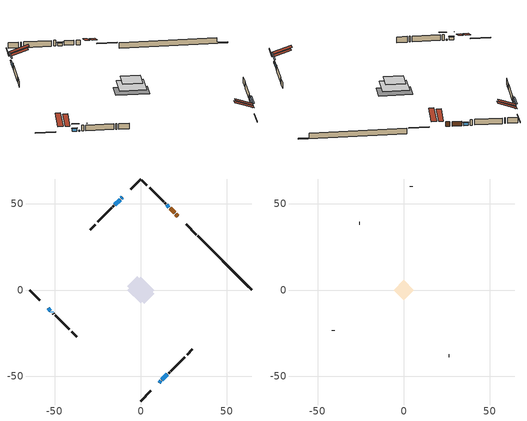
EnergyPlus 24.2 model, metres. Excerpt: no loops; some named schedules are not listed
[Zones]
conditioned space
 floor adiabatic (AdiabaticFloorConstruction): -7.81,0 0,7.81 7.81,0 0,-7.81 z1.22
 floor foundation (Slab1 construction): -7.87,2.12 -2.12,7.87 7.87,-2.12 2.12,-7.87 z-1.22
 wall outside (RimJoist1 construction): 0,-64.43 5.9,-58.53 / -64.43,0 -58.53,-5.9 / 0,64.43 -5.9,58.53 / 32.3,32.12 26.4,38.02 z1.22:1.52
 wall outside (AdiabaticWallConstruction 1): 21.6,42.83 20.37,44.06 / 19.71,44.72 17,47.43 z1.22:3.25
 wall outside (AdiabaticWallConstruction): 16.34,48.09 15.05,49.38 / -53.72,-10.71 -52.43,-12 z1.22:2.42; -10.71,53.72 -11.29,53.14 / 10.71,-53.72 11.68,-52.75 z1.22:1.58; -51.77,-12.65 -51.57,-12.85 z1.22:1.59; -11.95,52.48 -14.96,49.47 z1.22:2.62; 12.33,-52.1 15.52,-48.91 z1.22:2.7
 wall outside (Wall1 construction): 16.18,-48.25 16.71,-47.72 / -50.92,-13.51 -50.39,-14.03 / -15.62,48.81 -16.15,48.28 / 14.39,50.04 13.86,50.56 z1.22:3.66
 wall outside (Wall2 construction): 17.36,-47.07 25.46,-38.96 / -49.74,-14.69 -41.64,-22.79 / -16.8,47.63 -24.9,39.53 / 13.21,51.22 5.11,59.32 z1.22:3.66
 wall outside (Wall4 construction): 26.98,-37.45 29.91,-34.52 / -40.12,-24.3 -37.19,-27.24 / -26.42,38.01 -29.35,35.08 / 3.59,60.84 0.66,63.77 z1.22:3.66
 wall foundation (FoundationWall1 construction): 32.96,31.47,-1.22 32.96,31.47,1.22 61.28,3.15,1.22 61.28,3.15,-0.74 64.43,0,-0.74 64.43,0,-1.22
 window (WindowConstruction): 16.34,48.09 15.05,49.38 z1.22:2.42
 window (WindowConstruction 3): -53.72,-10.71 -52.43,-12 z1.22:2.42
 window (WindowConstruction 4): -10.71,53.72 -11.29,53.14 z1.22:1.58
 window (WindowConstruction 5): 10.71,-53.72 11.68,-52.75 z1.22:1.58
 window (WindowConstruction 6): -51.77,-12.66 -51.58,-12.85 z1.22:1.58
 window (WindowConstruction 1): -11.95,52.48 -14.96,49.47 z1.22:2.62
 window (WindowConstruction 2): 12.33,-52.1 15.52,-48.91 z1.22:2.7
 door (Door): 21.6,42.83 20.37,44.06 z1.22:3.25
 door (Door 1): 19.71,44.72 17,47.43 z1.22:3.25
 ceiling adiabatic (AdiabaticFloorConstruction): 0,-7.81 7.81,0 0,7.81 -7.81,0 z1.22
 roof outside (Roof2 construction): 10.05,-54.38,3.66 4.95,-49.28,6.06 3.61,-50.62,6.06 8.71,-55.72,3.66; -54.38,-10.05,3.66 -49.28,-4.95,6.06 -50.62,-3.61,6.06 -55.72,-8.71,3.66; -10.05,54.38,3.66 -4.95,49.28,6.06 -3.61,50.62,6.06 -8.71,55.72,3.66; 22.25,42.17,3.66 17.15,37.07,6.06 18.5,35.73,6.06 23.6,40.83,3.66
attic - vented
 floor to conditioned space (Floor1 construction Reversed): -5.82,0 0,5.82 5.82,0 0,-5.82 z3.66
 wall outside (Wall3 construction): 26.12,-38.31 26.32,-38.11 / -40.98,-23.45 -40.78,-23.65 / -25.56,38.87 -25.76,38.67 / 4.45,59.98 4.25,60.18 z1.22:3.66
 roof outside (Roof1 construction): 8.05,-56.38,3.66 2.39,-50.72,6.33 0.89,-52.21,6.33 6.56,-57.87,3.66; -56.38,-8.05,3.66 -50.72,-2.39,6.33 -52.21,-0.89,6.33 -57.87,-6.56,3.66; -8.05,56.38,3.66 -2.39,50.72,6.33 -0.89,52.21,6.33 -6.56,57.87,3.66; 24.25,40.17,3.66 18.59,34.51,6.33 20.08,33.02,6.33 25.75,38.68,3.66
shading: 14.9,49.52 16.48,47.95 16.77,48.24 15.2,49.82 z2.62; -52.29,-12.14 -53.86,-10.57 -54.15,-10.86 -52.58,-12.43 z2.62; -13.42,51 -8.57,55.86 -8.86,56.15 -13.72,51.3 z4.6; 13.81,-50.62 8.57,-55.86 8.86,-56.15 14.1,-50.91 z4.6; -49.44,-14.99 -53.91,-10.52 -54.2,-10.81 -49.73,-15.28 z4.6; -15.11,49.32 -11.8,52.63 -12.09,52.92 -15.4,49.61 z2.82; 15.67,-48.76 12.19,-52.24 12.48,-52.53 15.96,-49.05 z2.91
[Building]
Building 1: Terrain=Suburbs
[Site:Location]
Halifax Intl AP_NS: Latitude {deg}=44.88; Longitude {deg}=-63.51; Time Zone {hr}=-4; Elevation {m}=145; Keep Site Location Information=Yes
[Site:GroundTemperature:Shallow]
3.15511, 1.33576, 1.19006, 2.05344, 5.51939, 8.9692, 11.96, 13.8546, 14.0156, 12.4746, 9.56009, 6.2161
[Site:WaterMainsTemperature]
Calculation Method=Schedule; Temperature Schedule=mains temperature schedule
[Material] Roughness=Rough; Thermal Absorptance=0.9
Name | Thickness {m} | Conductivity {W/m-K} | Density {kg/m3} | Specific Heat {J/kg-K} | Solar Absorptance | Visible Absorptance
asphalt or fiberglass shingles | 0.00635 | 0.162714 | 1121.4 | 1465.45 | 0.4 | 0.4
ceiling loosefill ins | 0.254 | 0.0480833 | 16.02 | 1046.75 | 0.7 | 0.7
ceiling stud and cavity | 0.1397 | 0.197355 | 65.682 | 1177.47 | 0.7 | 0.7
concrete 4.0 in. | 0.1016 | 1.803125 | 2242.8 | 837.4 | 0.7 | 0.7
concrete 8.0 in. | 0.2032 | 1.803125 | 2242.8 | 837.4 | 0.7 | 0.7
door material | 0.04445 | 0.053851 | 512.64 | 1214.23 | 0.7 | 0.7
exterior vertical ins | 0.0324891 | 0.029427 | 32.04 | 1214.23 | 0.7 | 0.7
floor covering | 0.0127 | 0.0433444 | 54.468 | 1339.84 | 0.6 | 0.6
floor rigid ins; wall rigid ins 1 | 0.512978 | 0.029427 | 32.04 | 1214.23 | 0.7 | 0.7
floor stud and cavity | 0.1397 | 1.75129 | 37.0049 | 1207.88 | 0.7 | 0.7
furniture material conditioned space 1 | 0.1524 | 0.115458 | 640.8 | 1214.23 | 0.6 | 0.6
gypsum board | 0.0127 | 0.160291 | 801 | 837.4 | 0.6 | 0.6
gypsum board 1 | 0.0127 | 0.160291 | 801 | 837.4 | 0.7 | 0.7
osb sheathing 0.5 in. | 0.0127 | 0.115458 | 512.64 | 1214.23 | 0.7 | 0.7
osb sheathing 0.75 in. | 0.01905 | 0.115458 | 512.64 | 1214.23 | 0.7 | 0.7
osb sheathing 2.0 in. | 0.0508 | 0.115458 | 512.64 | 1214.23 | 0.7 | 0.7
rim joist rigid ins; wall rigid ins | 0.051816 | 0.029427 | 32.04 | 1214.23 | 0.7 | 0.7
rim joist stud and cavity | 0.0508 | 0.0402607 | 125.044 | 1163.47 | 0.6 | 0.6
roof rigid ins | 0.103632 | 0.029427 | 32.04 | 1214.23 | 0.7 | 0.7
roof stud and cavity | 0.2032 | 0.0708939 | 78.34581 | 1123.46 | 0.7 | 0.7
wall stud and cavity | 0.1397 | 0.314844 | 139.0536 | 1170.24 | 0.7 | 0.7
wall stud and cavity 1 | 0.1397 | 0.205012 | 139.0536 | 1170.24 | 0.7 | 0.7
wall stud and cavity 2 | 0.0889 | 6.9971 | 50.32683 | 1063.81 | 0.6 | 0.6
wall stud and cavity 3 | 0.1397 | 0.312562 | 139.0536 | 1170.24 | 0.7 | 0.7
wall stud and cavity 4 | 0.0889 | 0.380278 | 52.3479 | 1209.89 | 0.7 | 0.7
wall stud and cavity 5 | 0.0889 | 0.391764 | 83.0341 | 1211.67 | 0.7 | 0.7
wood siding | 0.0254 | 0.102417 | 544.68 | 1172.36 | 0.4 | 0.4
wood siding 1 | 0.00254 | 0.102417 | 544.68 | 1172.36 | 0.4 | 0.4
wood siding 2; wood siding 3; wood siding 4 | 0.0254 | 0.102417 | 544.68 | 1172.36 | 0.7 | 0.7
[WindowMaterial:SimpleGlazingSystem]
Name | U-Factor {W/m2-K} | Solar Heat Gain Coefficient
WindowMaterial | 2.93666 | 0.65
WindowMaterial 1 | 2.921331 | 0.67
WindowMaterial 2 | 2.91622 | 0.67
WindowMaterial 3 | 3.07407 | 0.43
[Construction]
AdiabaticFloorConstruction: floor stud and cavity, floor rigid ins, osb sheathing 0.75 in., floor covering
AdiabaticWallConstruction: wood siding 3, wall rigid ins 1, wall stud and cavity 4, gypsum board
AdiabaticWallConstruction 1: wood siding 4, wall rigid ins 1, wall stud and cavity 4, gypsum board
Door; Door 1: door material
Floor1 construction Reversed: gypsum board, ceiling stud and cavity, ceiling loosefill ins
FoundationWall1 construction: concrete 8.0 in., gypsum board 1
furniture construction conditioned space 1: furniture material conditioned space 1
PartitionWallConstruction: gypsum board, wall stud and cavity 5, gypsum board
RimJoist1 construction: wood siding 2, rim joist rigid ins, osb sheathing 2.0 in., rim joist stud and cavity
Roof1 construction: asphalt or fiberglass shingles
Roof2 construction: asphalt or fiberglass shingles, roof rigid ins, osb sheathing 0.75 in., roof stud and cavity, gypsum board
Slab1 construction: concrete 4.0 in.
Wall1 construction: wood siding, wall rigid ins, osb sheathing 0.5 in., wall stud and cavity, gypsum board
Wall2 construction: wood siding, wall rigid ins, osb sheathing 0.5 in., wall stud and cavity 1, gypsum board
Wall3 construction: wood siding 1, wall stud and cavity 2
Wall4 construction: wood siding, wall rigid ins, osb sheathing 0.5 in., wall stud and cavity 3, gypsum board
WindowConstruction; WindowConstruction 3: WindowMaterial
WindowConstruction 1: WindowMaterial 1
WindowConstruction 2: WindowMaterial 2
WindowConstruction 4; WindowConstruction 5; WindowConstruction 6: WindowMaterial 3
[Zone] Multiplier=1; Part of Total Floor Area=Yes
Name | Volume {m3}
attic - vented | 29.3128
conditioned space | 672.7
[Space]
Name | Zone | Volume {m3}
attic - vented 1 | attic - vented | 29.3128
conditioned space 1 | conditioned space | 672.7
[ZoneInfiltration:EffectiveLeakageArea]
infil attic - vented 1: Zone or Space=attic - vented 1; Schedule=Always On Discrete; Effective Air Leakage Area {cm2}=2422.57; Stack Coefficient=0.000355228; Wind Coefficient=1.27343e-05
[ZoneMixing]
whole house fan mix: Zone or Space=attic - vented; Schedule=Always On Continuous; Design Flow Rate Calculation Method=Flow/Zone; Design Flow Rate {m3/s}=0; Source Zone or Space=conditioned space
[SurfaceProperty:ExposedFoundationPerimeter]
Slab1: Exposed Perimeter Calculation Method=TotalExposedPerimeter; Total Exposed Perimeter {m}=44.502
[InternalMass] Zone or ZoneList=conditioned space; Space or SpaceList=conditioned space 1
Name | Construction | Surface Area {m2}
furniture mass conditioned space 1 | furniture construction conditioned space 1 | 94.7321
partition wall mass | PartitionWallConstruction | 236.83
[Lights]
interior lighting: Zone or ZoneList or Space or SpaceList=conditioned space 1; Schedule=interior lighting schedule; Design Level Calculation Method=LightingLevel; Lighting Level {W}=343.2; Return Air Fraction=0; Fraction Radiant=0.6; Fraction Visible=0.2; Fraction Replaceable=1
[People]
occupants: Zone or ZoneList or Space or SpaceList=conditioned space 1; Number of People Schedule=occupants schedule; Number of People Calculation Method=People; Number of People=3; Fraction Radiant=0.314171; Sensible Heat Fraction=0.56303; Activity Level Schedule=occupants activity schedule; Carbon Dioxide Generation Rate {m3/s-W}=0; Enable ASHRAE 55 Comfort Warnings=No; Mean Radiant Temperature Calculation Type=EnclosureAveraged
[ElectricEquipment] Zone or ZoneList or Space or SpaceList=conditioned space 1; Design Level Calculation Method=EquipmentLevel
Name | Schedule | Design Level {W} | Fraction Latent | Fraction Radiant | Fraction Lost
clothes dryer | clothes dryer schedule | 140.772 | 0.015 | 0.081 | 0.85
clothes washer | clothes washer schedule | 32.1985 | 0.03 | 0.162 | 0.7
cooking range | cooking range schedule | 215.147 | 0.08 | 0.432 | 0.2
dishwasher | dishwasher schedule | 66.8632 | 0.3 | 0.18 | 0.4
fridge | fridge schedule | 72.9452 | 0 | 0.6 | 0
mech vent bath fan 0 | mech vent bath fan 0 schedule | 50.2 | 0 | 0 | 1
mech vent bath fan 1 | mech vent bath fan 1 schedule | 50.2 | 0 | 0 | 1
mech vent house fan | mech vent house fan schedule | 19.9167 | 0 | 0 | 0.5
mech vent house fan cfis | mech vent house fan cfis schedule | 0 | 0 | 0 | 0
mech vent range fan 0 | mech vent range fan 0 schedule | 57 | 0 | 0 | 1
misc plug loads | misc plug loads schedule | 494.7 | 0.045 | 0.513 | 0.1
whole house fan | Always On Discrete | 0 | 0 | 0 | 1
[OtherEquipment] Zone or ZoneList or Space or SpaceList=conditioned space 1; Design Level Calculation Method=EquipmentLevel
Name | Fuel Type | Schedule | Design Level {W} | Fraction Latent | Fraction Radiant | Fraction Lost
clothes dryer 1 | Electricity | clothes dryer schedule | 0 | 0.015 | 0.081 | 0.85
cooking range 1 | Electricity | cooking range schedule | 0 | 0.08 | 0.432 | 0.2
general water use latent | None | general water use schedule | 62.594 | 1 | 0 | 0
general water use sensible | None | general water use schedule | -61.6891 | 0 | 0.6 | 0
mech vent house fan latent load | None | Always On Discrete | 0 | 1 | 0 | 0
mech vent house fan sensible load | None | Always On Discrete | 0 | 0 | 0 | 0
water heater energy adjustment1 | FuelOilNo2 | Always On Discrete | 0.01 | 0 | 0 | 1
[ZoneInfiltration:DesignFlowRate] Zone or ZoneList or Space or SpaceList=conditioned space 1; Schedule=Always On Discrete; Design Flow Rate Calculation Method=Flow/Zone; Design Flow Rate {m3/s}=0
infil flow; natural vent flow; whole house fan flow
[Foundation:Kiva]
Foundation Kiva 1: Initial Indoor Air Temperature {C}=18; Wall Height Above Grade {m}=1.21999; Wall Depth Below Slab {m}=0.2032; Custom Block Material Name 1=exterior vertical ins; Custom Block Depth 1 {m}=2.43998; Custom Block X Position 1 {m}=0.2159; Custom Block Z Position 1 {m}=0
[Foundation:Kiva:Settings]
Soil Conductivity {W/m-K}=0.849921; Soil Density {kg/m3}=1842.3; Soil Specific Heat {J/kg-K}=418.7; Ground Solar Absorptivity=0.9; Ground Thermal Absorptivity=0.9; Ground Surface Roughness {m}=0.03; Far-Field Width {m}=40; Deep-Ground Boundary Condition=ZeroFlux; Deep-Ground Depth {m}=40; Minimum Cell Dimension {m}=0.2; Maximum Cell Growth Coefficient=3; Simulation Timestep=Timestep
[Exterior:Lights]
exterior lighting: Schedule=exterior lighting schedule; Design Level {W}=75.6
[Schedule:Constant]
Name | Hourly Value
Always On Continuous; mech vent house fan schedule; mech vent house fan cfis schedule; Always On Discrete | 1
occupants activity schedule | 117.228
fridge schedule | 0
[Schedule:Week:Daily]
interior lighting schedule Week Rule - Jan1-Jan27: interior lighting schedule day, interior lighting schedule day, interior lighting schedule day, interior lighting schedule day, interior lighting schedule day, interior lighting schedule day, interior lighting schedule day, interior lighting schedule default day, interior lighting schedule default day, interior lighting schedule default day, interior lighting schedule default day, interior lighting schedule default day
interior lighting schedule Week Rule - Jan28-Feb3: interior lighting schedule day, interior lighting schedule day, interior lighting schedule day, interior lighting schedule day, interior lighting schedule day 1, interior lighting schedule day 1, interior lighting schedule day 1, interior lighting schedule default day, interior lighting schedule default day, interior lighting schedule default day, interior lighting schedule default day, interior lighting schedule default day
interior lighting schedule Week Rule - Feb4-Feb24: interior lighting schedule day 1, interior lighting schedule day 1, interior lighting schedule day 1, interior lighting schedule day 1, interior lighting schedule day 1, interior lighting schedule day 1, interior lighting schedule day 1, interior lighting schedule default day, interior lighting schedule default day, interior lighting schedule default day, interior lighting schedule default day, interior lighting schedule default day
interior lighting schedule Week Rule - Feb25-Mar3: interior lighting schedule day 1, interior lighting schedule day 1, interior lighting schedule day 1, interior lighting schedule day 1, interior lighting schedule day 2, interior lighting schedule day 2, interior lighting schedule day 2, interior lighting schedule default day, interior lighting schedule default day, interior lighting schedule default day, interior lighting schedule default day, interior lighting schedule default day
interior lighting schedule Week Rule - Mar4-Mar31: interior lighting schedule day 2, interior lighting schedule day 2, interior lighting schedule day 2, interior lighting schedule day 2, interior lighting schedule day 2, interior lighting schedule day 2, interior lighting schedule day 2, interior lighting schedule default day, interior lighting schedule default day, interior lighting schedule default day, interior lighting schedule default day, interior lighting schedule default day
interior lighting schedule Week Rule - Apr1-Apr28: interior lighting schedule day 3, interior lighting schedule day 3, interior lighting schedule day 3, interior lighting schedule day 3, interior lighting schedule day 3, interior lighting schedule day 3, interior lighting schedule day 3, interior lighting schedule default day, interior lighting schedule default day, interior lighting schedule default day, interior lighting schedule default day, interior lighting schedule default day
interior lighting schedule Week Rule - Apr29-May5: interior lighting schedule day 3, interior lighting schedule day 3, interior lighting schedule day 4, interior lighting schedule day 4, interior lighting schedule day 4, interior lighting schedule day 4, interior lighting schedule day 4, interior lighting schedule default day, interior lighting schedule default day, interior lighting schedule default day, interior lighting schedule default day, interior lighting schedule default day
interior lighting schedule Week Rule - May6-May26: interior lighting schedule day 4, interior lighting schedule day 4, interior lighting schedule day 4, interior lighting schedule day 4, interior lighting schedule day 4, interior lighting schedule day 4, interior lighting schedule day 4, interior lighting schedule default day, interior lighting schedule default day, interior lighting schedule default day, interior lighting schedule default day, interior lighting schedule default day
interior lighting schedule Week Rule - May27-Jun2: interior lighting schedule day 4, interior lighting schedule day 4, interior lighting schedule day 4, interior lighting schedule day 4, interior lighting schedule day 4, interior lighting schedule day 5, interior lighting schedule day 5, interior lighting schedule default day, interior lighting schedule default day, interior lighting schedule default day, interior lighting schedule default day, interior lighting schedule default day
interior lighting schedule Week Rule - Jun3-Jun30: interior lighting schedule day 5, interior lighting schedule day 5, interior lighting schedule day 5, interior lighting schedule day 5, interior lighting schedule day 5, interior lighting schedule day 5, interior lighting schedule day 5, interior lighting schedule default day, interior lighting schedule default day, interior lighting schedule default day, interior lighting schedule default day, interior lighting schedule default day
interior lighting schedule Week Rule - Jul1-Jul28: interior lighting schedule day 6, interior lighting schedule day 6, interior lighting schedule day 6, interior lighting schedule day 6, interior lighting schedule day 6, interior lighting schedule day 6, interior lighting schedule day 6, interior lighting schedule default day, interior lighting schedule default day, interior lighting schedule default day, interior lighting schedule default day, interior lighting schedule default day
interior lighting schedule Week Rule - Jul29-Aug4: interior lighting schedule day 6, interior lighting schedule day 6, interior lighting schedule day 6, interior lighting schedule day 7, interior lighting schedule day 7, interior lighting schedule day 7, interior lighting schedule day 7, interior lighting schedule default day, interior lighting schedule default day, interior lighting schedule default day, interior lighting schedule default day, interior lighting schedule default day
interior lighting schedule Week Rule - Aug5-Aug25: interior lighting schedule day 7, interior lighting schedule day 7, interior lighting schedule day 7, interior lighting schedule day 7, interior lighting schedule day 7, interior lighting schedule day 7, interior lighting schedule day 7, interior lighting schedule default day, interior lighting schedule default day, interior lighting schedule default day, interior lighting schedule default day, interior lighting schedule default day
interior lighting schedule Week Rule - Aug26-Sep1: interior lighting schedule day 7, interior lighting schedule day 7, interior lighting schedule day 7, interior lighting schedule day 7, interior lighting schedule day 7, interior lighting schedule day 7, interior lighting schedule day 8, interior lighting schedule default day, interior lighting schedule default day, interior lighting schedule default day, interior lighting schedule default day, interior lighting schedule default day
interior lighting schedule Week Rule - Sep2-Sep29: interior lighting schedule day 8, interior lighting schedule day 8, interior lighting schedule day 8, interior lighting schedule day 8, interior lighting schedule day 8, interior lighting schedule day 8, interior lighting schedule day 8, interior lighting schedule default day, interior lighting schedule default day, interior lighting schedule default day, interior lighting schedule default day, interior lighting schedule default day
interior lighting schedule Week Rule - Sep30-Oct6: interior lighting schedule day 8, interior lighting schedule day 9, interior lighting schedule day 9, interior lighting schedule day 9, interior lighting schedule day 9, interior lighting schedule day 9, interior lighting schedule day 9, interior lighting schedule default day, interior lighting schedule default day, interior lighting schedule default day, interior lighting schedule default day, interior lighting schedule default day
interior lighting schedule Week Rule - Oct7-Oct27: interior lighting schedule day 9, interior lighting schedule day 9, interior lighting schedule day 9, interior lighting schedule day 9, interior lighting schedule day 9, interior lighting schedule day 9, interior lighting schedule day 9, interior lighting schedule default day, interior lighting schedule default day, interior lighting schedule default day, interior lighting schedule default day, interior lighting schedule default day
interior lighting schedule Week Rule - Oct28-Nov3: interior lighting schedule day 9, interior lighting schedule day 9, interior lighting schedule day 9, interior lighting schedule day 9, interior lighting schedule day 10, interior lighting schedule day 10, interior lighting schedule day 10, interior lighting schedule default day, interior lighting schedule default day, interior lighting schedule default day, interior lighting schedule default day, interior lighting schedule default day
interior lighting schedule Week Rule - Nov4-Nov24: interior lighting schedule day 10, interior lighting schedule day 10, interior lighting schedule day 10, interior lighting schedule day 10, interior lighting schedule day 10, interior lighting schedule day 10, interior lighting schedule day 10, interior lighting schedule default day, interior lighting schedule default day, interior lighting schedule default day, interior lighting schedule default day, interior lighting schedule default day
interior lighting schedule Week Rule - Nov25-Dec1: interior lighting schedule day 10, interior lighting schedule day 10, interior lighting schedule day 10, interior lighting schedule day 10, interior lighting schedule day 10, interior lighting schedule day 10, interior lighting schedule day 11, interior lighting schedule default day, interior lighting schedule default day, interior lighting schedule default day, interior lighting schedule default day, interior lighting schedule default day
interior lighting schedule Week Rule - Dec2-Dec31: interior lighting schedule day 11, interior lighting schedule day 11, interior lighting schedule day 11, interior lighting schedule day 11, interior lighting schedule day 11, interior lighting schedule day 11, interior lighting schedule day 11, interior lighting schedule default day, interior lighting schedule default day, interior lighting schedule default day, interior lighting schedule default day, interior lighting schedule default day
occupants schedule Week Rule - Jan1-Dec31: occupants schedule day, occupants schedule day, occupants schedule day, occupants schedule day, occupants schedule day, occupants schedule day, occupants schedule day, occupants schedule default day, occupants schedule default day, occupants schedule default day, occupants schedule default day, occupants schedule default day
clothes dryer schedule Week Rule - Jan1-Dec31: clothes dryer schedule day, clothes dryer schedule day, clothes dryer schedule day, clothes dryer schedule day, clothes dryer schedule day, clothes dryer schedule day, clothes dryer schedule day, clothes dryer schedule default day, clothes dryer schedule default day, clothes dryer schedule default day, clothes dryer schedule default day, clothes dryer schedule default day
clothes washer schedule Week Rule - Jan1-Dec31: clothes washer schedule day, clothes washer schedule day, clothes washer schedule day, clothes washer schedule day, clothes washer schedule day, clothes washer schedule day, clothes washer schedule day, clothes washer schedule default day, clothes washer schedule default day, clothes washer schedule default day, clothes washer schedule default day, clothes washer schedule default day
cooking range schedule Week Rule - Jan1-Dec31: cooking range schedule day, cooking range schedule day, cooking range schedule day, cooking range schedule day, cooking range schedule day, cooking range schedule day, cooking range schedule day, cooking range schedule default day, cooking range schedule default day, cooking range schedule default day, cooking range schedule default day, cooking range schedule default day
dishwasher schedule Week Rule - Jan1-Dec31: dishwasher schedule day, dishwasher schedule day, dishwasher schedule day, dishwasher schedule day, dishwasher schedule day, dishwasher schedule day, dishwasher schedule day, dishwasher schedule default day, dishwasher schedule default day, dishwasher schedule default day, dishwasher schedule default day, dishwasher schedule default day
mech vent bath fan 0 schedule Week Rule - Jan1-Dec31: mech vent bath fan 0 schedule day, mech vent bath fan 0 schedule day, mech vent bath fan 0 schedule day, mech vent bath fan 0 schedule day, mech vent bath fan 0 schedule day, mech vent bath fan 0 schedule day, mech vent bath fan 0 schedule day, mech vent bath fan 0 schedule default day, mech vent bath fan 0 schedule default day, mech vent bath fan 0 schedule default day, mech vent bath fan 0 schedule default day, mech vent bath fan 0 schedule default day
mech vent bath fan 1 schedule Week Rule - Jan1-Dec31: mech vent bath fan 1 schedule day, mech vent bath fan 1 schedule day, mech vent bath fan 1 schedule day, mech vent bath fan 1 schedule day, mech vent bath fan 1 schedule day, mech vent bath fan 1 schedule day, mech vent bath fan 1 schedule day, mech vent bath fan 1 schedule default day, mech vent bath fan 1 schedule default day, mech vent bath fan 1 schedule default day, mech vent bath fan 1 schedule default day, mech vent bath fan 1 schedule default day
mech vent range fan 0 schedule Week Rule - Jan1-Dec31: mech vent range fan 0 schedule day, mech vent range fan 0 schedule day, mech vent range fan 0 schedule day, mech vent range fan 0 schedule day, mech vent range fan 0 schedule day, mech vent range fan 0 schedule day, mech vent range fan 0 schedule day, mech vent range fan 0 schedule default day, mech vent range fan 0 schedule default day, mech vent range fan 0 schedule default day, mech vent range fan 0 schedule default day, mech vent range fan 0 schedule default day
misc plug loads schedule Week Rule - Jan1-Dec31: misc plug loads schedule day, misc plug loads schedule day, misc plug loads schedule day, misc plug loads schedule day, misc plug loads schedule day, misc plug loads schedule day, misc plug loads schedule day, misc plug loads schedule default day, misc plug loads schedule default day, misc plug loads schedule default day, misc plug loads schedule default day, misc plug loads schedule default day
general water use schedule Week Rule - Jan1-Dec31: general water use schedule day, general water use schedule day, general water use schedule day, general water use schedule day, general water use schedule day, general water use schedule day, general water use schedule day, general water use schedule default day, general water use schedule default day, general water use schedule default day, general water use schedule default day, general water use schedule default day
exterior lighting schedule Week Rule - Jan1-Jan27: exterior lighting schedule day, exterior lighting schedule day, exterior lighting schedule day, exterior lighting schedule day, exterior lighting schedule day, exterior lighting schedule day, exterior lighting schedule day, exterior lighting schedule default day, exterior lighting schedule default day, exterior lighting schedule default day, exterior lighting schedule default day, exterior lighting schedule default day
exterior lighting schedule Week Rule - Jan28-Feb3: exterior lighting schedule day, exterior lighting schedule day, exterior lighting schedule day, exterior lighting schedule day, exterior lighting schedule day 1, exterior lighting schedule day 1, exterior lighting schedule day 1, exterior lighting schedule default day, exterior lighting schedule default day, exterior lighting schedule default day, exterior lighting schedule default day, exterior lighting schedule default day
exterior lighting schedule Week Rule - Feb4-Feb24: exterior lighting schedule day 1, exterior lighting schedule day 1, exterior lighting schedule day 1, exterior lighting schedule day 1, exterior lighting schedule day 1, exterior lighting schedule day 1, exterior lighting schedule day 1, exterior lighting schedule default day, exterior lighting schedule default day, exterior lighting schedule default day, exterior lighting schedule default day, exterior lighting schedule default day
exterior lighting schedule Week Rule - Feb25-Mar3: exterior lighting schedule day 1, exterior lighting schedule day 1, exterior lighting schedule day 1, exterior lighting schedule day 1, exterior lighting schedule day 2, exterior lighting schedule day 2, exterior lighting schedule day 2, exterior lighting schedule default day, exterior lighting schedule default day, exterior lighting schedule default day, exterior lighting schedule default day, exterior lighting schedule default day
exterior lighting schedule Week Rule - Mar4-Mar31: exterior lighting schedule day 2, exterior lighting schedule day 2, exterior lighting schedule day 2, exterior lighting schedule day 2, exterior lighting schedule day 2, exterior lighting schedule day 2, exterior lighting schedule day 2, exterior lighting schedule default day, exterior lighting schedule default day, exterior lighting schedule default day, exterior lighting schedule default day, exterior lighting schedule default day
exterior lighting schedule Week Rule - Apr1-Apr28: exterior lighting schedule day 3, exterior lighting schedule day 3, exterior lighting schedule day 3, exterior lighting schedule day 3, exterior lighting schedule day 3, exterior lighting schedule day 3, exterior lighting schedule day 3, exterior lighting schedule default day, exterior lighting schedule default day, exterior lighting schedule default day, exterior lighting schedule default day, exterior lighting schedule default day
exterior lighting schedule Week Rule - Apr29-May5: exterior lighting schedule day 3, exterior lighting schedule day 3, exterior lighting schedule day 4, exterior lighting schedule day 4, exterior lighting schedule day 4, exterior lighting schedule day 4, exterior lighting schedule day 4, exterior lighting schedule default day, exterior lighting schedule default day, exterior lighting schedule default day, exterior lighting schedule default day, exterior lighting schedule default day
exterior lighting schedule Week Rule - May6-May26: exterior lighting schedule day 4, exterior lighting schedule day 4, exterior lighting schedule day 4, exterior lighting schedule day 4, exterior lighting schedule day 4, exterior lighting schedule day 4, exterior lighting schedule day 4, exterior lighting schedule default day, exterior lighting schedule default day, exterior lighting schedule default day, exterior lighting schedule default day, exterior lighting schedule default day
exterior lighting schedule Week Rule - May27-Jun2: exterior lighting schedule day 4, exterior lighting schedule day 4, exterior lighting schedule day 4, exterior lighting schedule day 4, exterior lighting schedule day 4, exterior lighting schedule day 5, exterior lighting schedule day 5, exterior lighting schedule default day, exterior lighting schedule default day, exterior lighting schedule default day, exterior lighting schedule default day, exterior lighting schedule default day
exterior lighting schedule Week Rule - Jun3-Jun30: exterior lighting schedule day 5, exterior lighting schedule day 5, exterior lighting schedule day 5, exterior lighting schedule day 5, exterior lighting schedule day 5, exterior lighting schedule day 5, exterior lighting schedule day 5, exterior lighting schedule default day, exterior lighting schedule default day, exterior lighting schedule default day, exterior lighting schedule default day, exterior lighting schedule default day
exterior lighting schedule Week Rule - Jul1-Jul28: exterior lighting schedule day 6, exterior lighting schedule day 6, exterior lighting schedule day 6, exterior lighting schedule day 6, exterior lighting schedule day 6, exterior lighting schedule day 6, exterior lighting schedule day 6, exterior lighting schedule default day, exterior lighting schedule default day, exterior lighting schedule default day, exterior lighting schedule default day, exterior lighting schedule default day
exterior lighting schedule Week Rule - Jul29-Aug4: exterior lighting schedule day 6, exterior lighting schedule day 6, exterior lighting schedule day 6, exterior lighting schedule day 7, exterior lighting schedule day 7, exterior lighting schedule day 7, exterior lighting schedule day 7, exterior lighting schedule default day, exterior lighting schedule default day, exterior lighting schedule default day, exterior lighting schedule default day, exterior lighting schedule default day
exterior lighting schedule Week Rule - Aug5-Aug25: exterior lighting schedule day 7, exterior lighting schedule day 7, exterior lighting schedule day 7, exterior lighting schedule day 7, exterior lighting schedule day 7, exterior lighting schedule day 7, exterior lighting schedule day 7, exterior lighting schedule default day, exterior lighting schedule default day, exterior lighting schedule default day, exterior lighting schedule default day, exterior lighting schedule default day
exterior lighting schedule Week Rule - Aug26-Sep1: exterior lighting schedule day 7, exterior lighting schedule day 7, exterior lighting schedule day 7, exterior lighting schedule day 7, exterior lighting schedule day 7, exterior lighting schedule day 7, exterior lighting schedule day 8, exterior lighting schedule default day, exterior lighting schedule default day, exterior lighting schedule default day, exterior lighting schedule default day, exterior lighting schedule default day
exterior lighting schedule Week Rule - Sep2-Sep29: exterior lighting schedule day 8, exterior lighting schedule day 8, exterior lighting schedule day 8, exterior lighting schedule day 8, exterior lighting schedule day 8, exterior lighting schedule day 8, exterior lighting schedule day 8, exterior lighting schedule default day, exterior lighting schedule default day, exterior lighting schedule default day, exterior lighting schedule default day, exterior lighting schedule default day
exterior lighting schedule Week Rule - Sep30-Oct6: exterior lighting schedule day 8, exterior lighting schedule day 9, exterior lighting schedule day 9, exterior lighting schedule day 9, exterior lighting schedule day 9, exterior lighting schedule day 9, exterior lighting schedule day 9, exterior lighting schedule default day, exterior lighting schedule default day, exterior lighting schedule default day, exterior lighting schedule default day, exterior lighting schedule default day
exterior lighting schedule Week Rule - Oct7-Oct27: exterior lighting schedule day 9, exterior lighting schedule day 9, exterior lighting schedule day 9, exterior lighting schedule day 9, exterior lighting schedule day 9, exterior lighting schedule day 9, exterior lighting schedule day 9, exterior lighting schedule default day, exterior lighting schedule default day, exterior lighting schedule default day, exterior lighting schedule default day, exterior lighting schedule default day
exterior lighting schedule Week Rule - Oct28-Nov3: exterior lighting schedule day 9, exterior lighting schedule day 9, exterior lighting schedule day 9, exterior lighting schedule day 9, exterior lighting schedule day 10, exterior lighting schedule day 10, exterior lighting schedule day 10, exterior lighting schedule default day, exterior lighting schedule default day, exterior lighting schedule default day, exterior lighting schedule default day, exterior lighting schedule default day
exterior lighting schedule Week Rule - Nov4-Nov24: exterior lighting schedule day 10, exterior lighting schedule day 10, exterior lighting schedule day 10, exterior lighting schedule day 10, exterior lighting schedule day 10, exterior lighting schedule day 10, exterior lighting schedule day 10, exterior lighting schedule default day, exterior lighting schedule default day, exterior lighting schedule default day, exterior lighting schedule default day, exterior lighting schedule default day
[Schedule:Year]
interior lighting schedule: interior lighting schedule Week Rule - Jan1-Jan27, 1, 1, 1, 27, interior lighting schedule Week Rule - Jan28-Feb3, 1, 28, 2, 3, interior lighting schedule Week Rule - Feb4-Feb24, 2, 4, 2, 24, interior lighting schedule Week Rule - Feb25-Mar3, 2, 25, 3, 3, interior lighting schedule Week Rule - Mar4-Mar31, 3, 4, 3, 31, interior lighting schedule Week Rule - Apr1-Apr28, 4, 1, 4, 28, interior lighting schedule Week Rule - Apr29-May5, 4, 29, 5, 5, interior lighting schedule Week Rule - May6-May26, 5, 6, 5, 26, interior lighting schedule Week Rule - May27-Jun2, 5, 27, 6, 2, interior lighting schedule Week Rule - Jun3-Jun30, 6, 3, 6, 30, interior lighting schedule Week Rule - Jul1-Jul28, 7, 1, 7, 28, interior lighting schedule Week Rule - Jul29-Aug4, 7, 29, 8, 4, interior lighting schedule Week Rule - Aug5-Aug25, 8, 5, 8, 25, interior lighting schedule Week Rule - Aug26-Sep1, 8, 26, 9, 1, interior lighting schedule Week Rule - Sep2-Sep29, 9, 2, 9, 29, interior lighting schedule Week Rule - Sep30-Oct6, 9, 30, 10, 6, interior lighting schedule Week Rule - Oct7-Oct27, 10, 7, 10, 27, interior lighting schedule Week Rule - Oct28-Nov3, 10, 28, 11, 3, interior lighting schedule Week Rule - Nov4-Nov24, 11, 4, 11, 24, interior lighting schedule Week Rule - Nov25-Dec1, 11, 25, 12, 1, interior lighting schedule Week Rule - Dec2-Dec31, 12, 2, 12, 31
occupants schedule: occupants schedule Week Rule - Jan1-Dec31, 1, 1, 12, 31
clothes dryer schedule: clothes dryer schedule Week Rule - Jan1-Dec31, 1, 1, 12, 31
clothes washer schedule: clothes washer schedule Week Rule - Jan1-Dec31, 1, 1, 12, 31
cooking range schedule: cooking range schedule Week Rule - Jan1-Dec31, 1, 1, 12, 31
dishwasher schedule: dishwasher schedule Week Rule - Jan1-Dec31, 1, 1, 12, 31
mech vent bath fan 0 schedule: mech vent bath fan 0 schedule Week Rule - Jan1-Dec31, 1, 1, 12, 31
mech vent bath fan 1 schedule: mech vent bath fan 1 schedule Week Rule - Jan1-Dec31, 1, 1, 12, 31
mech vent range fan 0 schedule: mech vent range fan 0 schedule Week Rule - Jan1-Dec31, 1, 1, 12, 31
misc plug loads schedule: misc plug loads schedule Week Rule - Jan1-Dec31, 1, 1, 12, 31
general water use schedule: general water use schedule Week Rule - Jan1-Dec31, 1, 1, 12, 31
exterior lighting schedule: exterior lighting schedule Week Rule - Jan1-Jan27, 1, 1, 1, 27, exterior lighting schedule Week Rule - Jan28-Feb3, 1, 28, 2, 3, exterior lighting schedule Week Rule - Feb4-Feb24, 2, 4, 2, 24, exterior lighting schedule Week Rule - Feb25-Mar3, 2, 25, 3, 3, exterior lighting schedule Week Rule - Mar4-Mar31, 3, 4, 3, 31, exterior lighting schedule Week Rule - Apr1-Apr28, 4, 1, 4, 28, exterior lighting schedule Week Rule - Apr29-May5, 4, 29, 5, 5, exterior lighting schedule Week Rule - May6-May26, 5, 6, 5, 26, exterior lighting schedule Week Rule - May27-Jun2, 5, 27, 6, 2, exterior lighting schedule Week Rule - Jun3-Jun30, 6, 3, 6, 30, exterior lighting schedule Week Rule - Jul1-Jul28, 7, 1, 7, 28, exterior lighting schedule Week Rule - Jul29-Aug4, 7, 29, 8, 4, exterior lighting schedule Week Rule - Aug5-Aug25, 8, 5, 8, 25, exterior lighting schedule Week Rule - Aug26-Sep1, 8, 26, 9, 1, exterior lighting schedule Week Rule - Sep2-Sep29, 9, 2, 9, 29, exterior lighting schedule Week Rule - Sep30-Oct6, 9, 30, 10, 6, exterior lighting schedule Week Rule - Oct7-Oct27, 10, 7, 10, 27, exterior lighting schedule Week Rule - Oct28-Nov3, 10, 28, 11, 3, exterior lighting schedule Week Rule - Nov4-Nov24, 11, 4, 11, 24, exterior lighting schedule Week Rule - Nov25-Dec1, 11, 25, 12, 1, exterior lighting schedule Week Rule - Dec2-Dec31, 12, 2, 12, 31
[Schedule:Compact]
mains temperature schedule: Through: 01/01, For: AllDays, Until: 24:00, 7.41, Through: 01/02, For: AllDays, Until: 24:00, 7.34833, Through: 01/03, For: AllDays, Until: 24:00, 7.28778, Through: 01/04, For: AllDays, Until: 24:00, 7.22889, Through: 01/05, For: AllDays, Until: 24:00, 7.17056, Through: 01/06, For: AllDays, Until: 24:00, 7.11333, Through: 01/07, For: AllDays, Until: 24:00, 7.05722, Through: 01/08, For: AllDays, Until: 24:00, 7.00167, Through: 01/09, For: AllDays, Until: 24:00, 6.94778, Through: 01/10, For: AllDays, Until: 24:00, 6.895, Through: 01/11, For: AllDays, Until: 24:00, 6.84333, Through: 01/12, For: AllDays, Until: 24:00, 6.79278, Through: 01/13, For: AllDays, Until: 24:00, 6.74389, Through: 01/14, For: AllDays, Until: 24:00, 6.69556, Through: 01/15, For: AllDays, Until: 24:00, 6.64889, Through: 01/16, For: AllDays, Until: 24:00, 6.60278, Through: 01/17, For: AllDays, Until: 24:00, 6.55833, Through: 01/18, For: AllDays, Until: 24:00, 6.515, Through: 01/19, For: AllDays, Until: 24:00, 6.47333, Through: 01/20, For: AllDays, Until: 24:00, 6.43278, Through: 01/21, For: AllDays, Until: 24:00, 6.39333, Through: 01/22, For: AllDays, Until: 24:00, 6.355, Through: 01/23, For: AllDays, Until: 24:00, 6.31833, Through: 01/24, For: AllDays, Until: 24:00, 6.28278, Through: 01/25, For: AllDays, Until: 24:00, 6.24889, Through: 01/26, For: AllDays, Until: 24:00, 6.21611, Through: 01/27, For: AllDays, Until: 24:00, 6.18444, Through: 01/28, For: AllDays, Until: 24:00, 6.15444, Through: 01/29, For: AllDays, Until: 24:00, 6.12556, Through: 01/30, For: AllDays, Until: 24:00, 6.09833, Through: 01/31, For: AllDays, Until: 24:00, 6.07222, Through: 02/01, For: AllDays, Until: 24:00, 6.04778, Through: 02/02, For: AllDays, Until: 24:00, 6.02444, Through: 02/03, For: AllDays, Until: 24:00, 6.00278, Through: 02/04, For: AllDays, Until: 24:00, 5.98222, Through: 02/05, For: AllDays, Until: 24:00, 5.96333, Through: 02/06, For: AllDays, Until: 24:00, 5.94556, Through: 02/07, For: AllDays, Until: 24:00, 5.92944, Through: 02/08, For: AllDays, Until: 24:00, 5.915, Through: 02/09, For: AllDays, Until: 24:00, 5.90167, Through: 02/10, For: AllDays, Until: 24:00, 5.89, Through: 02/11, For: AllDays, Until: 24:00, 5.87944, Through: 02/12, For: AllDays, Until: 24:00, 5.87056, Through: 02/13, For: AllDays, Until: 24:00, 5.86333, Through: 02/14, For: AllDays, Until: 24:00, 5.85722, Through: 02/15, For: AllDays, Until: 24:00, 5.85278, Through: 02/16, For: AllDays, Until: 24:00, 5.84944, Through: 02/17, For: AllDays, Until: 24:00, 5.84833, Through: 02/18, For: AllDays, Until: 24:00, 5.84778, Through: 02/19, For: AllDays, Until: 24:00, 5.84944, Through: 02/20, For: AllDays, Until: 24:00, 5.85167, Through: 02/21, For: AllDays, Until: 24:00, 5.85611, Through: 02/22, For: AllDays, Until: 24:00, 5.86167, Through: 02/23, For: AllDays, Until: 24:00, 5.86889, Through: 02/24, For: AllDays, Until: 24:00, 5.87722, Through: 02/25, For: AllDays, Until: 24:00, 5.88722, Through: 02/26, For: AllDays, Until: 24:00, 5.89889, Through: 02/27, For: AllDays, Until: 24:00, 5.91167, Through: 02/28, For: AllDays, Until: 24:00, 5.92611, Through: 03/01, For: AllDays, Until: 24:00, 5.94222, Through: 03/02, For: AllDays, Until: 24:00, 5.95944, Through: 03/03, For: AllDays, Until: 24:00, 5.97778, Through: 03/04, For: AllDays, Until: 24:00, 5.99778, Through: 03/05, For: AllDays, Until: 24:00, 6.01944, Through: 03/06, For: AllDays, Until: 24:00, 6.04222, Through: 03/07, For: AllDays, Until: 24:00, 6.06667, Through: 03/08, For: AllDays, Until: 24:00, 6.09222, Through: 03/09, For: AllDays, Until: 24:00, 6.11944, Through: 03/10, For: AllDays, Until: 24:00, 6.14778, Through: 03/11, For: AllDays, Until: 24:00, 6.17722, Through: 03/12, For: AllDays, Until: 24:00, 6.20833, Through: 03/13, For: AllDays, Until: 24:00, 6.24111, Through: 03/14, For: AllDays, Until: 24:00, 6.275, Through: 03/15, For: AllDays, Until: 24:00, 6.31, Through: 03/16, For: AllDays, Until: 24:00, 6.34667, Through: 03/17, For: AllDays, Until: 24:00, 6.38444, Through: 03/18, For: AllDays, Until: 24:00, 6.42333, Through: 03/19, For: AllDays, Until: 24:00, 6.46389, Through: 03/20, For: AllDays, Until: 24:00, 6.50556, Through: 03/21, For: AllDays, Until: 24:00, 6.54833, Through: 03/22, For: AllDays, Until: 24:00, 6.59278, Through: 03/23, For: AllDays, Until: 24:00, 6.63833, Through: 03/24, For: AllDays, Until: 24:00, 6.685, Through: 03/25, For: AllDays, Until: 24:00, 6.73278, Through: 03/26, For: AllDays, Until: 24:00, 6.78167, Through: 03/27, For: AllDays, Until: 24:00, 6.83167, Through: 03/28, For: AllDays, Until: 24:00, 6.88333, Through: 03/29, For: AllDays, Until: 24:00, 6.93611, Through: 03/30, For: AllDays, Until: 24:00, 6.98944, Through: 03/31, For: AllDays, Until: 24:00, 7.04444, Through: 04/01, For: AllDays, Until: 24:00, 7.1, Through: 04/02, For: AllDays, Until: 24:00, 7.15722, Through: 04/03, For: AllDays, Until: 24:00, 7.21556, Through: 04/04, For: AllDays, Until: 24:00, 7.27444, Through: 04/05, For: AllDays, Until: 24:00, 7.33444, Through: 04/06, For: AllDays, Until: 24:00, 7.39556, Through: 04/07, For: AllDays, Until: 24:00, 7.45778, Through: 04/08, For: AllDays, Until: 24:00, 7.52111, Through: 04/09, For: AllDays, Until: 24:00, 7.585, Through: 04/10, For: AllDays, Until: 24:00, 7.65, Through: 04/11, For: AllDays, Until: 24:00, 7.71611, Through: 04/12, For: AllDays, Until: 24:00, 7.78333, Through: 04/13, For: AllDays, Until: 24:00, 7.85111, Through: 04/14, For: AllDays, Until: 24:00, 7.91944, Through: 04/15, For: AllDays, Until: 24:00, 7.98889, Through: 04/16, For: AllDays, Until: 24:00, 8.05944, Through: 04/17, For: AllDays, Until: 24:00, 8.13056, Through: 04/18, For: AllDays, Until: 24:00, 8.20222, Through: 04/19, For: AllDays, Until: 24:00, 8.275, Through: 04/20, For: AllDays, Until: 24:00, 8.34833, Through: 04/21, For: AllDays, Until: 24:00, 8.42222, Through: 04/22, For: AllDays, Until: 24:00, 8.49722, Through: 04/23, For: AllDays, Until: 24:00, 8.57278, Through: 04/24, For: AllDays, Until: 24:00, 8.64889, Through: 04/25, For: AllDays, Until: 24:00, 8.72556, Through: 04/26, For: AllDays, Until: 24:00, 8.80278, Through: 04/27, For: AllDays, Until: 24:00, 8.88111, Through: 04/28, For: AllDays, Until: 24:00, 8.95944, Through: 04/29, For: AllDays, Until: 24:00, 9.03833, Through: 04/30, For: AllDays, Until: 24:00, 9.11778, Through: 05/01, For: AllDays, Until: 24:00, 9.19778, Through: 05/02, For: AllDays, Until: 24:00, 9.27833, Through: 05/03, For: AllDays, Until: 24:00, 9.35944, Through: 05/04, For: AllDays, Until: 24:00, 9.44056, Through: 05/05, For: AllDays, Until: 24:00, 9.52278, Through: 05/06, For: AllDays, Until: 24:00, 9.60444, Through: 05/07, For: AllDays, Until: 24:00, 9.68722, Through: 05/08, For: AllDays, Until: 24:00, 9.77, Through: 05/09, For: AllDays, Until: 24:00, 9.85278, Through: 05/10, For: AllDays, Until: 24:00, 9.93611, Through: 05/11, For: AllDays, Until: 24:00, 10.02, Through: 05/12, For: AllDays, Until: 24:00, 10.1039, Through: 05/13, For: AllDays, Until: 24:00, 10.1878, Through: 05/14, For: AllDays, Until: 24:00, 10.2722, Through: 05/15, For: AllDays, Until: 24:00, 10.3561, Through: 05/16, For: AllDays, Until: 24:00, 10.4406, Through: 05/17, For: AllDays, Until: 24:00, 10.5256, Through: 05/18, For: AllDays, Until: 24:00, 10.61, Through: 05/19, For: AllDays, Until: 24:00, 10.6944, Through: 05/20, For: AllDays, Until: 24:00, 10.7794, Through: 05/21, For: AllDays, Until: 24:00, 10.8639, Through: 05/22, For: AllDays, Until: 24:00, 10.9489, Through: 05/23, For: AllDays, Until: 24:00, 11.0333, Through: 05/24, For: AllDays, Until: 24:00, 11.1178, Through: 05/25, For: AllDays, Until: 24:00, 11.2022, Through: 05/26, For: AllDays, Until: 24:00, 11.2867, Through: 05/27, For: AllDays, Until: 24:00, 11.3711, Through: 05/28, For: AllDays, Until: 24:00, 11.455, Through: 05/29, For: AllDays, Until: 24:00, 11.5389, Through: 05/30, For: AllDays, Until: 24:00, 11.6222, Through: 05/31, For: AllDays, Until: 24:00, 11.7056, Through: 06/01, For: AllDays, Until: 24:00, 11.7883, Through: 06/02, For: AllDays, Until: 24:00, 11.8711, Through: 06/03, For: AllDays, Until: 24:00, 11.9539, Through: 06/04, For: AllDays, Until: 24:00, 12.0356, Through: 06/05, For: AllDays, Until: 24:00, 12.1172, Through: 06/06, For: AllDays, Until: 24:00, 12.1989, Through: 06/07, For: AllDays, Until: 24:00, 12.2794, Through: 06/08, For: AllDays, Until: 24:00, 12.36, Through: 06/09, For: AllDays, Until: 24:00, 12.44, Through: 06/10, For: AllDays, Until: 24:00, 12.5194, Through: 06/11, For: AllDays, Until: 24:00, 12.5983, Through: 06/12, For: AllDays, Until: 24:00, 12.6767, Through: 06/13, For: AllDays, Until: 24:00, 12.7544, Through: 06/14, For: AllDays, Until: 24:00, 12.8317, Through: 06/15, For: AllDays, Until: 24:00, 12.9083, Through: 06/16, For: AllDays, Until: 24:00, 12.9844, Through: 06/17, For: AllDays, Until: 24:00, 13.0594, Through: 06/18, For: AllDays, Until: 24:00, 13.1344, Through: 06/19, For: AllDays, Until: 24:00, 13.2083, Through: 06/20, For: AllDays, Until: 24:00, 13.2811, Through: 06/21, For: AllDays, Until: 24:00, 13.3539, Through: 06/22, For: AllDays, Until: 24:00, 13.4256, Through: 06/23, For: AllDays, Until: 24:00, 13.4967, Through: 06/24, For: AllDays, Until: 24:00, 13.5667, Through: 06/25, For: AllDays, Until: 24:00, 13.6361, Through: 06/26, For: AllDays, Until: 24:00, 13.7044, Through: 06/27, For: AllDays, Until: 24:00, 13.7717, Through: 06/28, For: AllDays, Until: 24:00, 13.8389, Through: 06/29, For: AllDays, Until: 24:00, 13.9044, Through: 06/30, For: AllDays, Until: 24:00, 13.9694, Through: 07/01, For: AllDays, Until: 24:00, 14.0333, Through: 07/02, For: AllDays, Until: 24:00, 14.0961, Through: 07/03, For: AllDays, Until: 24:00, 14.1583, Through: 07/04, For: AllDays, Until: 24:00, 14.2189, Through: 07/05, For: AllDays, Until: 24:00, 14.2789, Through: 07/06, For: AllDays, Until: 24:00, 14.3378, Through: 07/07, For: AllDays, Until: 24:00, 14.3956, Through: 07/08, For: AllDays, Until: 24:00, 14.4522, Through: 07/09, For: AllDays, Until: 24:00, 14.5083, Through: 07/10, For: AllDays, Until: 24:00, 14.5628, Through: 07/11, For: AllDays, Until: 24:00, 14.6161, Through: 07/12, For: AllDays, Until: 24:00, 14.6683, Through: 07/13, For: AllDays, Until: 24:00, 14.7194, Through: 07/14, For: AllDays, Until: 24:00, 14.7694, Through: 07/15, For: AllDays, Until: 24:00, 14.8183, Through: 07/16, For: AllDays, Until: 24:00, 14.8661, Through: 07/17, For: AllDays, Until: 24:00, 14.9122, Through: 07/18, For: AllDays, Until: 24:00, 14.9572, Through: 07/19, For: AllDays, Until: 24:00, 15.0011, Through: 07/20, For: AllDays, Until: 24:00, 15.0439, Through: 07/21, For: AllDays, Until: 24:00, 15.0856, Through: 07/22, For: AllDays, Until: 24:00, 15.1256, Through: 07/23, For: AllDays, Until: 24:00, 15.1644, Through: 07/24, For: AllDays, Until: 24:00, 15.2017, Through: 07/25, For: AllDays, Until: 24:00, 15.2383, Through: 07/26, For: AllDays, Until: 24:00, 15.2728, Through: 07/27, For: AllDays, Until: 24:00, 15.3067, Through: 07/28, For: AllDays, Until: 24:00, 15.3389, Through: 07/29, For: AllDays, Until: 24:00, 15.3694, Through: 07/30, For: AllDays, Until: 24:00, 15.3989, Through: 07/31, For: AllDays, Until: 24:00, 15.4272, Through: 08/01, For: AllDays, Until: 24:00, 15.4539, Through: 08/02, For: AllDays, Until: 24:00, 15.4794, Through: 08/03, For: AllDays, Until: 24:00, 15.5033, Through: 08/04, For: AllDays, Until: 24:00, 15.5261, Through: 08/05, For: AllDays, Until: 24:00, 15.5472, Through: 08/06, For: AllDays, Until: 24:00, 15.5667, Through: 08/07, For: AllDays, Until: 24:00, 15.585, Through: 08/08, For: AllDays, Until: 24:00, 15.6022, Through: 08/09, For: AllDays, Until: 24:00, 15.6172, Through: 08/10, For: AllDays, Until: 24:00, 15.6317, Through: 08/11, For: AllDays, Until: 24:00, 15.6439, Through: 08/12, For: AllDays, Until: 24:00, 15.655, Through: 08/13, For: AllDays, Until: 24:00, 15.665, Through: 08/14, For: AllDays, Until: 24:00, 15.6733, Through: 08/15, For: AllDays, Until: 24:00, 15.68, Through: 08/16, For: AllDays, Until: 24:00, 15.6856, Through: 08/17, For: AllDays, Until: 24:00, 15.6894, Through: 08/18, For: AllDays, Until: 24:00, 15.6917, Through: 08/19, For: AllDays, Until: 24:00, 15.6928, Through: 08/20, For: AllDays, Until: 24:00, 15.6922, Through: 08/21, For: AllDays, Until: 24:00, 15.69, Through: 08/22, For: AllDays, Until: 24:00, 15.6867, Through: 08/23, For: AllDays, Until: 24:00, 15.6822, Through: 08/24, For: AllDays, Until: 24:00, 15.6756, Through: 08/25, For: AllDays, Until: 24:00, 15.6678, Through: 08/26, For: AllDays, Until: 24:00, 15.6589, Through: 08/27, For: AllDays, Until: 24:00, 15.6478, Through: 08/28, For: AllDays, Until: 24:00, 15.6361, Through: 08/29, For: AllDays, Until: 24:00, 15.6222, Through: 08/30, For: AllDays, Until: 24:00, 15.6072, Through: 08/31, For: AllDays, Until: 24:00, 15.5911, Through: 09/01, For: AllDays, Until: 24:00, 15.5733, Through: 09/02, For: AllDays, Until: 24:00, 15.5539, Through: 09/03, For: AllDays, Until: 24:00, 15.5333, Through: 09/04, For: AllDays, Until: 24:00, 15.5111, Through: 09/05, For: AllDays, Until: 24:00, 15.4878, Through: 09/06, For: AllDays, Until: 24:00, 15.4628, Through: 09/07, For: AllDays, Until: 24:00, 15.4367, Through: 09/08, For: AllDays, Until: 24:00, 15.4089, Through: 09/09, For: AllDays, Until: 24:00, 15.38, Through: 09/10, For: AllDays, Until: 24:00, 15.3494, Through: 09/11, For: AllDays, Until: 24:00, 15.3178, Through: 09/12, For: AllDays, Until: 24:00, 15.2844, Through: 09/13, For: AllDays, Until: 24:00, 15.25, Through: 09/14, For: AllDays, Until: 24:00, 15.2144, Through: 09/15, For: AllDays, Until: 24:00, 15.1772, Through: 09/16, For: AllDays, Until: 24:00, 15.1389, Through: 09/17, For: AllDays, Until: 24:00, 15.0989, Through: 09/18, For: AllDays, Until: 24:00, 15.0583, Through: 09/19, For: AllDays, Until: 24:00, 15.0161, Through: 09/20, For: AllDays, Until: 24:00, 14.9722, Through: 09/21, For: AllDays, Until: 24:00, 14.9278, Through: 09/22, For: AllDays, Until: 24:00, 14.8817, Through: 09/23, For: AllDays, Until: 24:00, 14.8344, Through: 09/24, For: AllDays, Until: 24:00, 14.7861, Through: 09/25, For: AllDays, Until: 24:00, 14.7367, Through: 09/26, For: AllDays, Until: 24:00, 14.6861, Through: 09/27, For: AllDays, Until: 24:00, 14.6339, Through: 09/28, For: AllDays, Until: 24:00, 14.5811, Through: 09/29, For: AllDays, Until: 24:00, 14.5267, Through: 09/30, For: AllDays, Until: 24:00, 14.4717, Through: 10/01, For: AllDays, Until: 24:00, 14.415, Through: 10/02, For: AllDays, Until: 24:00, 14.3578, Through: 10/03, For: AllDays, Until: 24:00, 14.2989, Through: 10/04, For: AllDays, Until: 24:00, 14.2394, Through: 10/05, For: AllDays, Until: 24:00, 14.1789, Through: 10/06, For: AllDays, Until: 24:00, 14.1172, Through: 10/07, For: AllDays, Until: 24:00, 14.0544, Through: 10/08, For: AllDays, Until: 24:00, 13.9911, Through: 10/09, For: AllDays, Until: 24:00, 13.9267, Through: 10/10, For: AllDays, Until: 24:00, 13.8611, Through: 10/11, For: AllDays, Until: 24:00, 13.7944, Through: 10/12, For: AllDays, Until: 24:00, 13.7272, Through: 10/13, For: AllDays, Until: 24:00, 13.6594, Through: 10/14, For: AllDays, Until: 24:00, 13.59, Through: 10/15, For: AllDays, Until: 24:00, 13.5206, Through: 10/16, For: AllDays, Until: 24:00, 13.4494, Through: 10/17, For: AllDays, Until: 24:00, 13.3783, Through: 10/18, For: AllDays, Until: 24:00, 13.3061, Through: 10/19, For: AllDays, Until: 24:00, 13.2328, Through: 10/20, For: AllDays, Until: 24:00, 13.1594, Through: 10/21, For: AllDays, Until: 24:00, 13.085, Through: 10/22, For: AllDays, Until: 24:00, 13.01, Through: 10/23, For: AllDays, Until: 24:00, 12.9339, Through: 10/24, For: AllDays, Until: 24:00, 12.8578, Through: 10/25, For: AllDays, Until: 24:00, 12.7806, Through: 10/26, For: AllDays, Until: 24:00, 12.7028, Through: 10/27, For: AllDays, Until: 24:00, 12.625, Through: 10/28, For: AllDays, Until: 24:00, 12.5461, Through: 10/29, For: AllDays, Until: 24:00, 12.4667, Through: 10/30, For: AllDays, Until: 24:00, 12.3872, Through: 10/31, For: AllDays, Until: 24:00, 12.3067, Through: 11/01, For: AllDays, Until: 24:00, 12.2261, Through: 11/02, For: AllDays, Until: 24:00, 12.145, Through: 11/03, For: AllDays, Until: 24:00, 12.0633, Through: 11/04, For: AllDays, Until: 24:00, 11.9817, Through: 11/05, For: AllDays, Until: 24:00, 11.8994, Through: 11/06, For: AllDays, Until: 24:00, 11.8167, Through: 11/07, For: AllDays, Until: 24:00, 11.7339, Through: 11/08, For: AllDays, Until: 24:00, 11.6506, Through: 11/09, For: AllDays, Until: 24:00, 11.5672, Through: 11/10, For: AllDays, Until: 24:00, 11.4833, Through: 11/11, For: AllDays, Until: 24:00, 11.3994, Through: 11/12, For: AllDays, Until: 24:00, 11.315, Through: 11/13, For: AllDays, Until: 24:00, 11.2311, Through: 11/14, For: AllDays, Until: 24:00, 11.1467, Through: 11/15, For: AllDays, Until: 24:00, 11.0622, Through: 11/16, For: AllDays, Until: 24:00, 10.9772, Through: 11/17, For: AllDays, Until: 24:00, 10.8928, Through: 11/18, For: AllDays, Until: 24:00, 10.8083, Through: 11/19, For: AllDays, Until: 24:00, 10.7233, Through: 11/20, For: AllDays, Until: 24:00, 10.6389, Through: 11/21, For: AllDays, Until: 24:00, 10.5539, Through: 11/22, For: AllDays, Until: 24:00, 10.4694, Through: 11/23, For: AllDays, Until: 24:00, 10.385, Through: 11/24, For: AllDays, Until: 24:00, 10.3006, Through: 11/25, For: AllDays, Until: 24:00, 10.2161, Through: 11/26, For: AllDays, Until: 24:00, 10.1322, Through: 11/27, For: AllDays, Until: 24:00, 10.0483, Through: 11/28, For: AllDays, Until: 24:00, 9.96444, Through: 11/29, For: AllDays, Until: 24:00, 9.88111, Through: 11/30, For: AllDays, Until: 24:00, 9.79778, Through: 12/01, For: AllDays, Until: 24:00, 9.715, Through: 12/02, For: AllDays, Until: 24:00, 9.63278, Through: 12/03, For: AllDays, Until: 24:00, 9.55056, Through: 12/04, For: AllDays, Until: 24:00, 9.46833, Through: 12/05, For: AllDays, Until: 24:00, 9.38667, Through: 12/06, For: AllDays, Until: 24:00, 9.30611, Through: 12/07, For: AllDays, Until: 24:00, 9.225, Through: 12/08, For: AllDays, Until: 24:00, 9.145, Through: 12/09, For: AllDays, Until: 24:00, 9.065, Through: 12/10, For: AllDays, Until: 24:00, 8.98611, Through: 12/11, For: AllDays, Until: 24:00, 8.90722, Through: 12/12, For: AllDays, Until: 24:00, 8.82944, Through: 12/13, For: AllDays, Until: 24:00, 8.75167, Through: 12/14, For: AllDays, Until: 24:00, 8.675, Through: 12/15, For: AllDays, Until: 24:00, 8.59833, Through: 12/16, For: AllDays, Until: 24:00, 8.52278, Through: 12/17, For: AllDays, Until: 24:00, 8.44778, Through: 12/18, For: AllDays, Until: 24:00, 8.37333, Through: 12/19, For: AllDays, Until: 24:00, 8.29944, Through: 12/20, For: AllDays, Until: 24:00, 8.22667, Through: 12/21, For: AllDays, Until: 24:00, 8.15444, Through: 12/22, For: AllDays, Until: 24:00, 8.08333, Through: 12/23, For: AllDays, Until: 24:00, 8.01278, Through: 12/24, For: AllDays, Until: 24:00, 7.94278, Through: 12/25, For: AllDays, Until: 24:00, 7.87389, Through: 12/26, For: AllDays, Until: 24:00, 7.80611, Through: 12/27, For: AllDays, Until: 24:00, 7.73889, Through: 12/28, For: AllDays, Until: 24:00, 7.67222, Through: 12/29, For: AllDays, Until: 24:00, 7.60722, Through: 12/30, For: AllDays, Until: 24:00, 7.54278, Through: 12/31, For: AllDays, Until: 24:00, 7.47944
